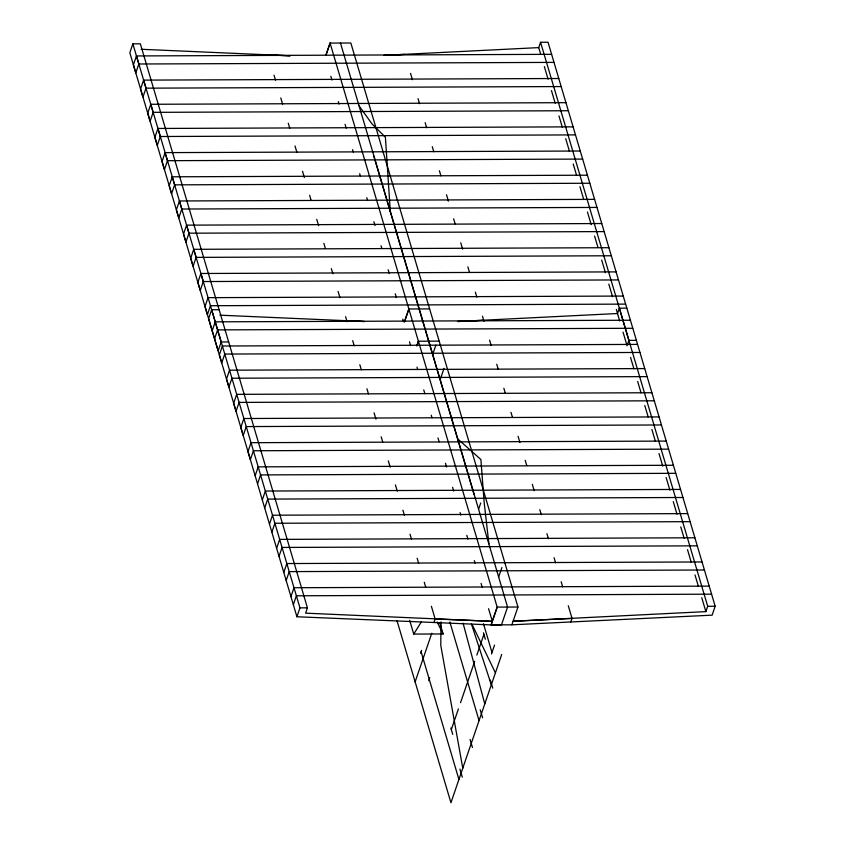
<?xml version="1.0" encoding="UTF-8"?>
<svg xmlns="http://www.w3.org/2000/svg" width="845" height="845" viewBox="0 0 845 845"><rect width="100%" height="100%" fill="white"/><g stroke="black" fill="none" stroke-linecap="round" stroke-linejoin="round"><path stroke-width="1.27" d="M440.995 621.825L440.784 645.432L462.764 768.2M136.436 55.939L133.404 64.843L135.791 72.892L138.823 63.998L136.436 55.939L551.616 54.333M143.597 80.117L140.566 89.01L142.953 97.069L145.984 88.165L143.597 80.117L558.777 78.511M150.759 104.284L147.727 113.188L150.125 121.236L153.146 112.343L150.759 104.284L565.939 102.678M157.92 128.461L154.888 137.355L157.286 145.414L160.307 136.51L157.92 128.461L573.1 126.856M165.081 152.628L162.06 161.532L164.448 169.581L167.468 160.687L165.081 152.628L580.261 151.023M172.243 176.806L169.222 185.699L171.609 193.758L174.63 184.854L172.243 176.806L587.423 175.2M179.404 200.973L176.383 209.877L178.77 217.925L181.791 209.032L179.404 200.973L594.584 199.367M186.565 225.15L183.545 234.044L185.932 242.103L188.953 233.199L186.565 225.15L601.746 223.545M193.727 249.317L190.706 258.221L193.093 266.27L196.114 257.376L193.727 249.317L608.907 247.712M200.888 273.495L197.867 282.388L200.254 290.448L203.275 281.543L200.888 273.495L616.068 271.889M212.19 330.733L215.211 321.839L630.391 320.234M214.577 338.792L217.598 329.888L632.778 328.282M255.158 475.767L258.179 466.862L673.359 465.268M257.545 483.826L260.566 474.922L675.757 473.316M262.32 499.944L265.341 491.04L680.531 489.435M264.707 507.993L267.728 499.099L682.918 497.494M269.481 524.111L272.502 515.207L687.693 513.612M271.868 532.17L274.889 523.266L690.08 521.661M276.642 548.289L279.663 539.385L694.854 537.779M279.03 556.337L282.05 547.444L697.241 545.838M283.804 572.456L286.825 563.552L702.015 561.957M286.191 580.515L289.212 571.611L704.403 570.005M290.965 596.623L293.986 587.729L709.177 586.124M293.352 604.682L296.384 595.788L711.564 594.183M211.651 309.756L208.609 318.649L218.158 350.876L221.2 341.971L211.651 309.756L219.13 309.724M408.853 308.985L404.396 322.04L408.864 308.985L429.619 308.9M418.402 341.2L416.786 345.954L418.412 341.211L439.168 341.126M491.103 624.909L497.187 607.111L330.078 43.084L350.844 43.01L517.953 607.027L511.869 624.814L491.103 624.899L501.476 624.867L507.57 607.069L340.461 43.053M626.81 308.15L619.343 308.182L617.515 313.516L457.515 321.512M627.434 344.665L628.891 340.398L619.343 308.182M488.558 608.696L492.318 621.339L305.605 613.164L307.432 607.83L140.344 43.824L132.876 43.855L129.824 52.749L296.912 616.755L491.082 624.899L497.187 607.101L517.953 607.027M296.912 616.755L299.954 607.861L132.876 43.855M432.45 355.09L435.872 345.109M540.61 53.943L538.73 47.616L540.557 42.282L548.035 42.25L715.176 606.256L712.124 615.149L511.869 624.814M440.266 379.352L444.037 368.346M420.599 653.301L421.613 650.333M433.918 622.501L435.143 618.941L431.394 606.298M415.127 681.894L431.784 633.254M478.682 508.954L480.699 503.05M428.711 680.7L429.725 677.732M498.645 577.029L501.909 567.502M451.325 729.594L458.412 708.913M460.536 702.691L474.7 661.318M476.833 655.097L483.921 634.394M491.494 654.009L494.536 645.105M501.708 654.474L450.945 802.75L397.002 620.684M570.819 621.973L572.033 618.413L568.284 605.77M572.033 618.413L513.073 621.255L705.871 611.622L707.698 606.287L540.557 42.282M439.727 622.564L443.107 633.961L413.744 634.077L421.254 622.036M383.979 55.347L538.73 47.616M385.278 55.347L404.924 54.397M458.814 321.491L483.699 320.287M138.823 63.998L554.003 62.393M145.984 88.165L561.164 86.56M153.146 112.343L568.326 110.737M160.307 136.51L575.487 134.904M167.468 160.687L582.649 159.082M174.63 184.854L589.81 183.249M181.791 209.032L596.971 207.426M188.953 233.199L604.133 231.593M196.114 257.376L611.294 255.771M203.275 281.543L618.455 279.938M623.23 296.056L208.05 297.662L205.029 306.566L207.416 314.615L210.437 305.721L625.617 304.115M221.2 341.971L228.678 341.94M628.891 340.398L636.359 340.366M637.553 344.401L222.372 346.006L219.351 354.911L221.739 362.959L224.759 354.066L639.94 352.46M644.714 368.578L229.534 370.184L226.513 379.078L228.9 387.137L231.921 378.233L647.101 376.627M651.875 392.745L236.695 394.351L233.674 403.255L236.061 411.304L239.082 402.41L654.262 400.805M659.037 416.923L243.856 418.518L240.836 427.422L243.223 435.481L246.244 426.577L661.424 424.972M666.198 441.09L251.018 442.695L247.997 451.6L250.384 459.648L253.405 450.755L668.596 449.149M299.954 607.861L307.432 607.83M707.698 606.287L715.176 606.256M268.034 54.925L290.12 55.854M346.809 320.815L363.709 321.522M435.143 618.941L492.318 621.339M141.147 49.274L289.719 55.781M219.922 315.174L364.554 321.501M457.641 438.83L480.889 459.522L484.153 502.363L488.906 543.842M359.199 106.058L372.032 123.93L385.404 137.217L390.316 211.725M437.161 621.973L443.107 633.961M472.165 624.592L495.413 672.863M373.743 155.902L474.087 494.568M471.425 623.927L491.315 684.841M544.349 66.586L548.099 79.229M551.479 90.616L555.218 103.259M558.967 115.902L562.337 127.289M565.717 138.664L569.467 151.318M573.206 163.962L576.586 175.337M579.955 186.724L583.705 199.367M587.455 212.01L591.194 224.664M594.574 236.04L597.943 247.427M601.693 260.07L605.442 272.713M608.812 284.1L612.562 296.743M616.311 309.386L619.712 320.952M623.05 332.148L627.064 345.742M630.55 357.446L633.919 368.821M637.669 381.465L641.038 392.851M644.788 405.494L648.157 416.881M651.907 429.524L655.276 440.9M659.026 453.554L662.776 466.197M666.145 477.573L669.895 490.227M673.264 501.603L677.014 514.246M680.764 526.9L684.133 538.276M687.513 549.662L691.252 562.305M695.002 574.949L698.382 586.335M701.751 597.711L705.871 611.622M410.543 73.367L412.423 79.694M418.043 98.654L419.542 103.713M425.162 122.683L426.651 127.743M432.281 146.713L433.77 151.773M439.4 170.743L440.889 175.802M446.519 194.772L448.389 201.089M453.638 218.792L455.128 223.851M460.757 242.821L462.627 249.148M467.876 266.851L469.366 271.91M475.365 292.148L476.865 297.197M482.484 316.167L483.984 321.227M489.582 340.123L491.103 345.256M496.723 364.227L498.223 369.286M503.842 388.256L505.342 393.316M510.961 412.286L512.461 417.345M518.08 436.305L519.95 442.632M525.199 460.335L526.699 465.394M532.318 484.365L534.188 490.691M539.807 509.662L541.307 514.711M546.926 533.681L548.426 538.74M554.045 557.711L555.545 562.77M561.164 581.74L562.664 586.8M330.828 76.293L331.958 80.095M338.327 101.58L339.077 104.125M345.066 124.342L346.196 128.144M352.566 149.639L353.316 152.174M359.685 173.679L360.435 176.193M366.804 197.698L367.554 200.223M373.912 221.728L375.043 225.509M381.032 245.758L381.782 248.282M388.151 269.787L389.281 273.569M395.27 293.807L396.4 297.598M402.759 319.104L403.519 321.628M409.498 341.813L410.638 345.647M416.997 367.152L417.757 369.677M423.746 389.915L424.877 393.707M431.235 415.212L431.996 417.736M437.974 437.974L439.115 441.766M445.473 463.261L446.604 467.053M452.593 487.29L453.723 491.082M460.081 512.588L460.842 515.112M466.82 535.35L467.961 539.142M474.32 560.636L475.08 563.161M481.058 583.399L482.199 587.19M483.467 623.705L492.001 652.52M483.446 632.789L485.357 639.232M490.364 680.098L492.751 688.157M480.203 709.758L482.59 717.817M449.857 622.036L479.062 720.605M274.023 75.163L275.523 80.222M280.772 97.925L282.642 104.241M288.261 123.212L289.761 128.271M295.011 145.974L296.88 152.301M302.499 171.271L304.38 177.598M309.619 195.301L311.118 200.36M316.738 219.32L318.618 225.647M323.857 243.349L325.357 248.409M331.356 268.647L332.856 273.706M338.095 291.409L339.975 297.736M345.594 316.695L347.094 321.755M352.692 340.651L354.213 345.785M359.833 364.755L361.333 369.814M366.952 388.784L368.452 393.844M374.071 412.814L375.94 419.131M381.19 436.833L382.69 441.893M388.309 460.863L390.179 467.19M395.428 484.893L397.298 491.22M402.917 510.19L404.417 515.249M410.036 534.209L411.536 539.268M417.155 558.239L418.655 563.298M424.274 582.268L425.774 587.328M470.052 739.407L472.439 747.466M450.85 727.978L452.762 734.421M459.902 769.066L462.289 777.125M421.106 651.822L458.919 779.449M409.698 620.399L413.744 634.077M463.071 623.145L484.776 703.906M330.078 43.095L326.022 54.957L330.078 43.084"/></g></svg>
